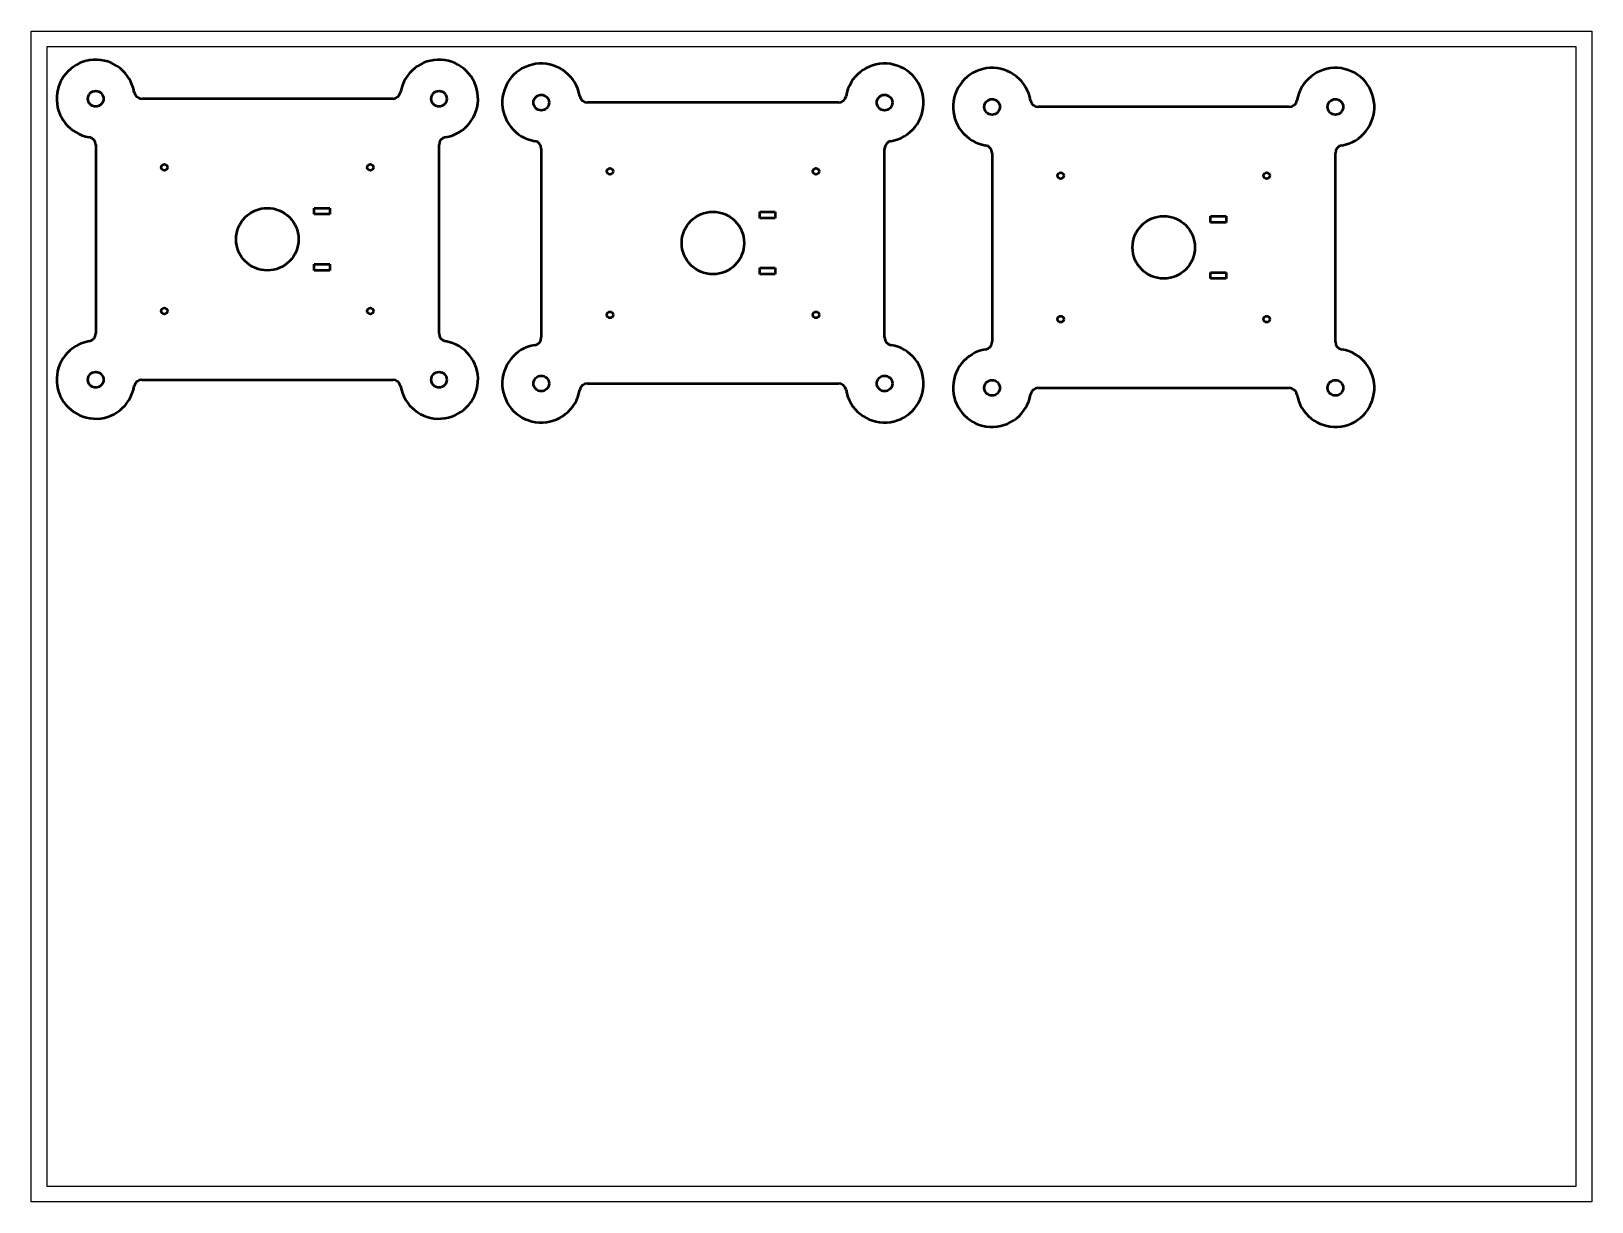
# Model space of a CAD drawing. Header units: millimetres. Extents: x 5 to 505, y 5 to 380.
import ezdxf

# ---------------------------------------------------------------- set-up
doc = ezdxf.new("R2010")
doc.units = ezdxf.units.MM
doc.layers.add('Geometría de boceto (ISO)', color=7, linetype='Continuous', lineweight=25)
doc.layers.add('Visible (ISO)', color=7, linetype='Continuous', lineweight=50)

msp = doc.modelspace()

# ---------------------------------------------------------------- linework, layer by layer
at = {"layer": 'Geometría de boceto (ISO)', "color": 2, "true_color": 0xffff00}
for p, q in [((5, 380), (505, 380)), ((5, 5), (5, 380)), ((505, 380), (505, 5)), ((500, 375), (10, 375)), ((10, 375), (10, 10)), ((500, 10), (500, 375)), ((10, 10), (500, 10)), ((505, 5), (5, 5))]:
    msp.add_line(p, q, dxfattribs=at)
at = {"layer": 'Visible (ISO)', "color": 1, "true_color": 0xff0000}
for p, q in [((120.87, 358.36), (40.45, 358.36)), ((263.62, 357.15), (183.2, 357.15)), ((408.07, 355.75), (327.65, 355.75)), ((25.66, 343.57), (25.66, 283.15)), ((135.66, 283.15), (135.66, 343.57)), ((168.41, 342.36), (168.41, 281.94)), ((278.41, 281.94), (278.41, 342.36)), ((312.86, 340.96), (312.86, 280.54)), ((422.86, 280.54), (422.86, 340.96)), ((40.45, 268.36), (120.87, 268.36)), ((183.2, 267.15), (263.62, 267.15)), ((327.65, 265.75), (408.07, 265.75))]:
    msp.add_line(p, q, dxfattribs=at)
at = {"layer": 'Visible (ISO)', "color": 4, "true_color": 0x00ffff}
for p, q in [((95.66, 321.36), (95.66, 323.36)), ((95.66, 323.36), (100.66, 323.36)), ((100.66, 321.36), (95.66, 321.36)), ((100.66, 323.36), (100.66, 321.36)), ((238.41, 320.15), (238.41, 322.15)), ((238.41, 322.15), (243.41, 322.15)), ((243.41, 320.15), (238.41, 320.15)), ((243.41, 322.15), (243.41, 320.15)), ((382.86, 318.75), (382.86, 320.75)), ((382.86, 320.75), (387.86, 320.75)), ((387.86, 320.75), (387.86, 318.75)), ((387.86, 318.75), (382.86, 318.75)), ((95.66, 303.36), (95.66, 305.36)), ((95.66, 305.36), (100.66, 305.36)), ((100.66, 305.36), (100.66, 303.36)), ((100.66, 303.36), (95.66, 303.36)), ((238.41, 302.15), (238.41, 304.15)), ((238.41, 304.15), (243.41, 304.15)), ((243.41, 302.15), (238.41, 302.15)), ((243.41, 304.15), (243.41, 302.15)), ((382.86, 300.75), (382.86, 302.75)), ((382.86, 302.75), (387.86, 302.75)), ((387.86, 300.75), (382.86, 300.75)), ((387.86, 302.75), (387.86, 300.75))]:
    msp.add_line(p, q, dxfattribs=at)
for centre, radius in [((25.66, 358.36), 2.5), ((135.66, 358.36), 2.5), ((168.41, 357.15), 2.5), ((278.41, 357.15), 2.5), ((312.86, 355.75), 2.5), ((422.86, 355.75), 2.5), ((47.66, 336.36), 1), ((113.66, 336.36), 1), ((190.41, 335.15), 1), ((256.41, 335.15), 1), ((334.86, 333.75), 1), ((400.86, 333.75), 1), ((80.66, 313.36), 10), ((223.41, 312.15), 10), ((367.86, 310.75), 10), ((47.66, 290.36), 1), ((113.66, 290.36), 1), ((190.41, 289.15), 1), ((256.41, 289.15), 1), ((334.86, 287.75), 1), ((400.86, 287.75), 1), ((25.66, 268.36), 2.5), ((135.66, 268.36), 2.5), ((168.41, 267.15), 2.5), ((278.41, 267.15), 2.5), ((312.86, 265.75), 2.5), ((422.86, 265.75), 2.5)]:
    msp.add_circle(centre, radius, dxfattribs=at)
at = {"layer": 'Visible (ISO)', "color": 1, "true_color": 0xff0000}
for centre, radius, start, end in [((25.66, 358.36), 12.5, 9.5941, 260.4059), ((135.66, 358.36), 12.5, 279.5941, 170.4059), ((168.41, 357.15), 12.5, 9.5941, 260.4059), ((278.41, 357.15), 12.5, 279.5941, 170.4059), ((312.86, 355.75), 12.5, 9.5941, 260.4059), ((422.86, 355.75), 12.5, 279.5941, 170.4059), ((40.45, 360.86), 2.5, 189.5941, 270), ((120.87, 360.86), 2.5, 270, 350.4059), ((183.2, 359.65), 2.5, 189.5941, 270), ((263.62, 359.65), 2.5, 270, 350.4059), ((327.65, 358.25), 2.5, 189.5941, 270), ((408.07, 358.25), 2.5, 270, 350.4059), ((23.16, 343.57), 2.5, 0, 80.4059), ((138.16, 343.57), 2.5, 99.5941, 180), ((165.91, 342.36), 2.5, 0, 80.4059), ((280.91, 342.36), 2.5, 99.5941, 180), ((310.36, 340.96), 2.5, 0, 80.4059), ((425.36, 340.96), 2.5, 99.5941, 180), ((25.66, 268.36), 12.5, 99.5941, 350.4059), ((23.16, 283.15), 2.5, 279.5941, 0), ((135.66, 268.36), 12.5, 189.5941, 80.4059), ((138.16, 283.15), 2.5, 180, 260.4059), ((165.91, 281.94), 2.5, 279.5941, 0), ((280.91, 281.94), 2.5, 180, 260.4059), ((310.36, 280.54), 2.5, 279.5941, 0), ((425.36, 280.54), 2.5, 180, 260.4059), ((168.41, 267.15), 12.5, 99.5941, 350.4059), ((278.41, 267.15), 12.5, 189.5941, 80.4059), ((312.86, 265.75), 12.5, 99.5941, 350.4059), ((422.86, 265.75), 12.5, 189.5941, 80.4059), ((40.45, 265.86), 2.5, 90, 170.4059), ((120.87, 265.86), 2.5, 9.5941, 90), ((183.2, 264.65), 2.5, 90, 170.4059), ((263.62, 264.65), 2.5, 9.5941, 90), ((327.65, 263.25), 2.5, 90, 170.4059), ((408.07, 263.25), 2.5, 9.5941, 90)]:
    msp.add_arc(centre, radius, start, end, dxfattribs=at)

doc.saveas('drawing.dxf')
